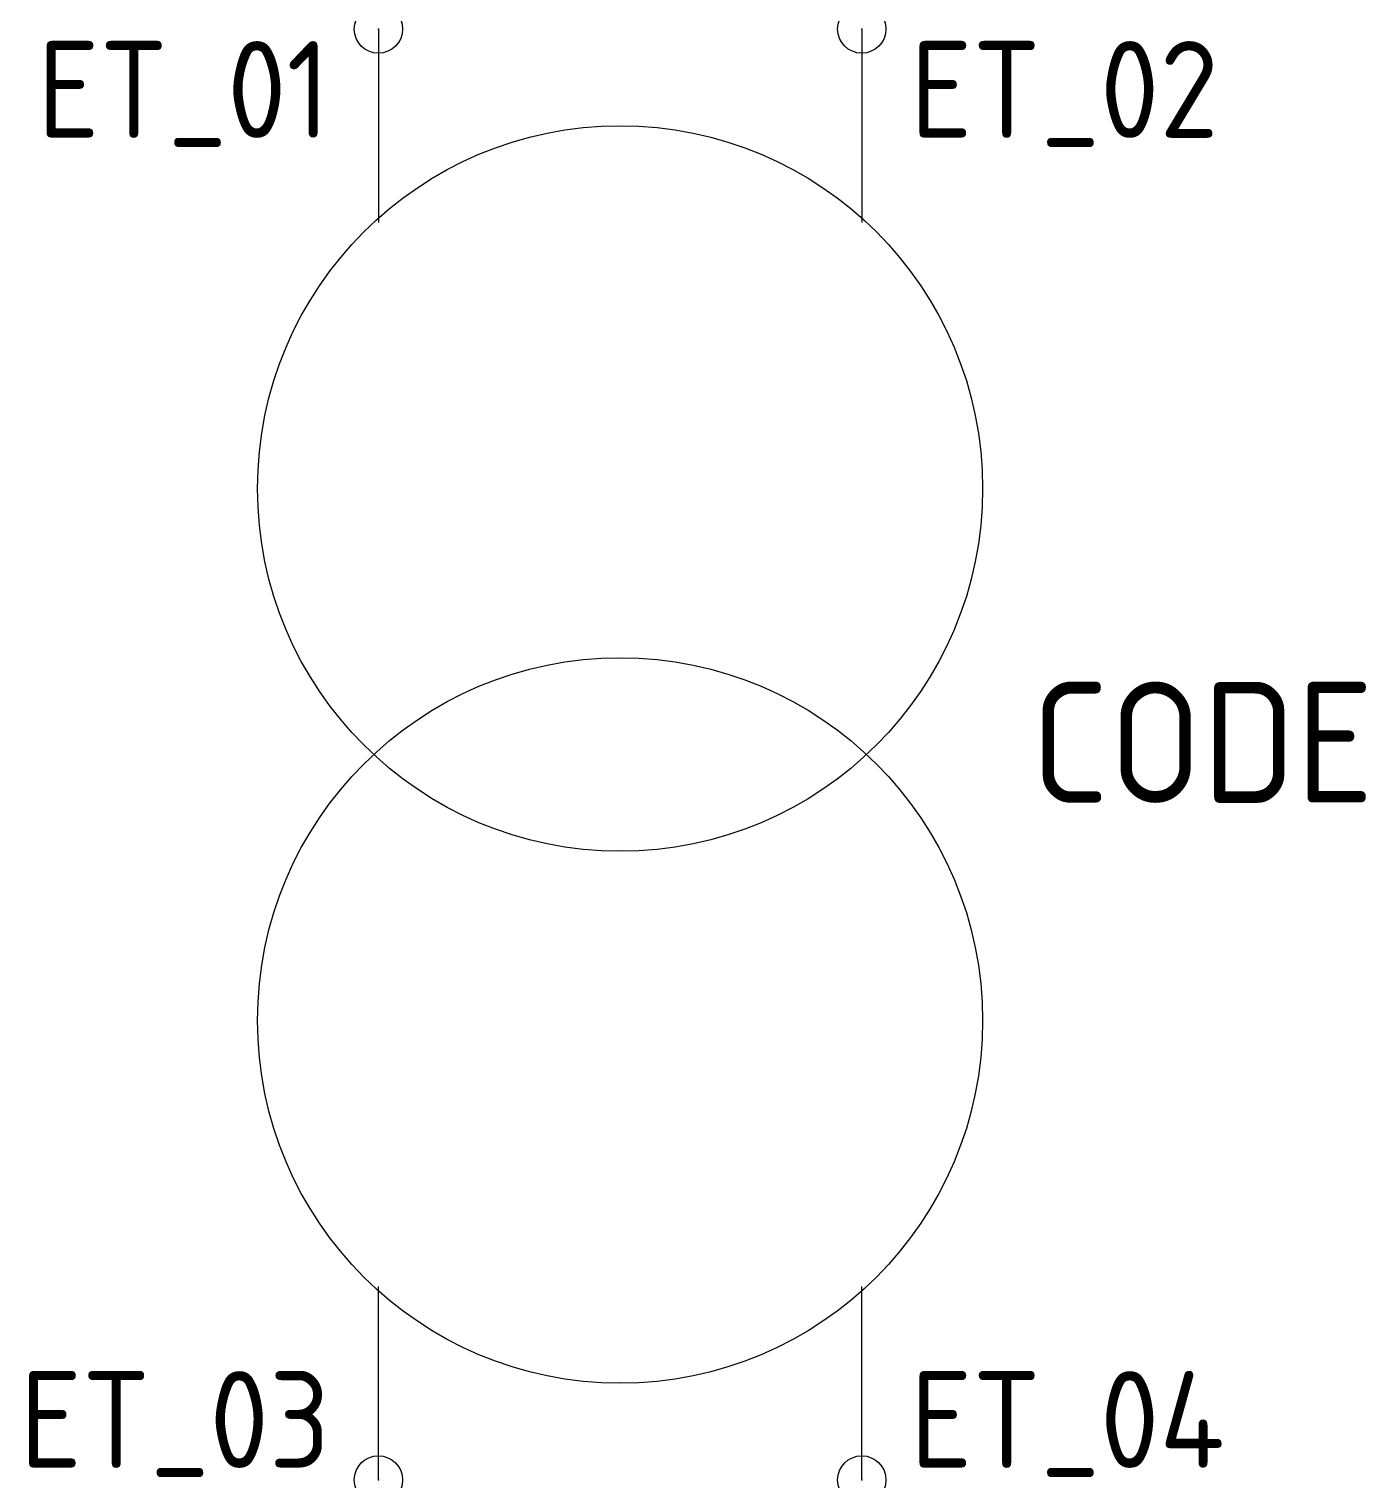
# Model space of a CAD drawing. Extents: x 380.3 to 407.9, y 293.8 to 323.8.
import ezdxf
from ezdxf.enums import TextEntityAlignment as Align

# ---------------------------------------------------------------- set-up
doc = ezdxf.new("R2010")
doc.units = 0
doc.header["$LTSCALE"] = 10
doc.header["$MEASUREMENT"] = 0
doc.header["$PDMODE"] = 32
doc.header["$PDSIZE"] = 1
doc.layers.get('0').update_dxf_attribs({"linetype": 'CONTINUOUS'})
for name, color, linetype in [('C', 7, 'CONTINUOUS'), ('TKST2', 2, 'CONTINUOUS'), ('TKST3', 1, 'CONTINUOUS')]:
    doc.layers.add(name, color=color, linetype=linetype)
doc.styles.get("Standard").update_dxf_attribs({"font": 'ISO8', "width": 1.2})

msp = doc.modelspace()

# ---------------------------------------------------------------- linework, layer by layer
for points in [[(387.5, 323.75), (387.5, 319.75)], [(397.5, 323.75), (397.5, 319.75)], [(387.5, 293.75), (387.5, 297.75)], [(397.5, 293.75), (397.5, 297.75)]]:
    msp.add_lwpolyline(points)
for centre in [(392.5, 314.25), (392.5, 303.25)]:
    msp.add_circle(centre, 7.5)
at = {"layer": 'C', "color": 1}
msp.add_point((387.5, 323.75), dxfattribs=at)
at = {"layer": 'C', "color": 3}
msp.add_point((397.5, 323.75), dxfattribs=at)
at = {"layer": 'C', "color": 2}
msp.add_point((387.5, 293.75), dxfattribs=at)
at = {"layer": 'C', "color": 4}
msp.add_point((397.5, 293.75), dxfattribs=at)

# ---------------------------------------------------------------- texts
at = {"layer": 'TKST2'}
for tag, p in [('ET_01', (386.5, 321.5)), ('ET_03', (386.501, 294))]:
    msp.add_attdef(tag, text='', height=2, dxfattribs=at).set_placement(p, align=Align.RIGHT)
for tag, p in [('ET_02', (398.5, 321.5)), ('ET_04', (398.5, 294))]:
    msp.add_attdef(tag, p, '', height=2, dxfattribs=at)
at = {"layer": 'TKST3'}
msp.add_attdef('CODE', (401, 307.75), '-T', height=2.5, dxfattribs=at)

doc.saveas('drawing.dxf')
